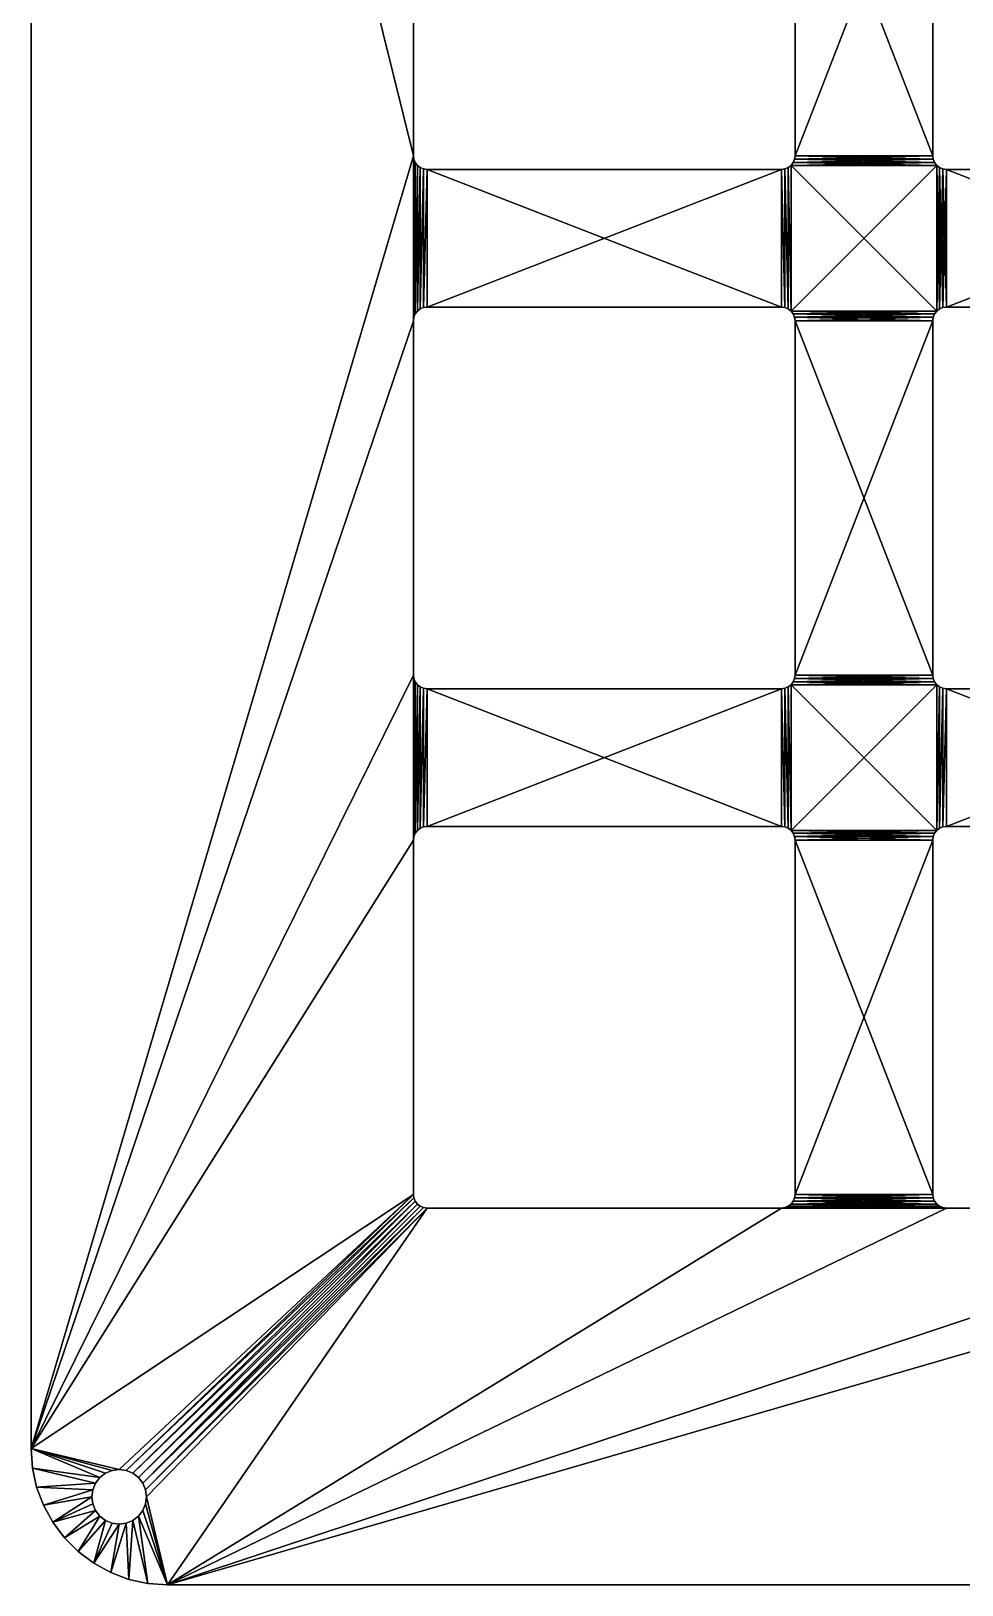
# Model space of a CAD drawing. Extents: x -7 to 107, y -107 to 7.
# Drawn here: x -7 to 27.1, y -107 to -50 of the extents above; entities that cross this region are included whole.
import ezdxf

# ---------------------------------------------------------------- set-up
doc = ezdxf.new("R2010")
doc.units = 0

msp = doc.modelspace()

# ---------------------------------------------------------------- linework, layer by layer
for points in [[(-7, -102, 26), (7.025, -54.575, 26), (-7, 2, 26)], [(-7, 2, 26), (7.025, -54.575, 26), (7.025, -41.575, 26)], [(-7, -102, 26), (-7, 2, 26), (-7, -102, 23)], [(-7, -102, 23), (-7, 2, 26), (-7, 2, 23)], [(-7, 2, 23), (7.025, -54.575, 23), (-7, -102, 23)], [(-7, 2, 23), (7.025, -41.575, 23), (7.025, -54.575, 23)], [(7.025, -54.575, 23), (7.025, -41.575, 23), (7.025, -54.575, 26)], [(7.025, -54.575, 26), (7.025, -41.575, 23), (7.025, -41.575, 26)], [(26.075, -41.575, 26), (21.025, -41.575, 26), (26.075, -54.575, 26)], [(26.075, -54.575, 26), (21.025, -41.575, 26), (21.025, -54.575, 26)], [(21.025, -41.575, 23), (21.025, -54.575, 23), (21.025, -41.575, 26)], [(21.025, -41.575, 26), (21.025, -54.575, 23), (21.025, -54.575, 26)], [(21.025, -41.575, 23), (26.075, -41.575, 23), (21.025, -54.575, 23)], [(21.025, -54.575, 23), (26.075, -41.575, 23), (26.075, -54.575, 23)], [(26.075, -54.575, 23), (26.075, -41.575, 23), (26.075, -54.575, 26)], [(26.075, -54.575, 26), (26.075, -41.575, 23), (26.075, -41.575, 26)], [(-7, -102, 26), (7.025, -60.625, 26), (7.025, -54.575, 26)], [(-7, -102, 23), (7.025, -54.575, 23), (7.025, -60.625, 23)], [(7.042, -60.496, 26), (7.042, -54.704, 26), (7.025, -54.575, 26)], [(7.025, -60.625, 26), (7.042, -60.496, 26), (7.025, -54.575, 26)], [(7.042, -54.704, 26), (7.042, -54.704, 23), (7.025, -54.575, 26)], [(7.025, -54.575, 26), (7.042, -54.704, 23), (7.025, -54.575, 23)], [(7.025, -60.625, 23), (7.025, -54.575, 23), (7.042, -60.496, 23)], [(7.042, -60.496, 23), (7.025, -54.575, 23), (7.042, -54.704, 23)], [(7.042, -60.496, 26), (7.092, -54.825, 26), (7.042, -54.704, 26)], [(7.092, -54.825, 26), (7.092, -54.825, 23), (7.042, -54.704, 26)], [(7.042, -54.704, 26), (7.092, -54.825, 23), (7.042, -54.704, 23)], [(7.042, -60.496, 23), (7.042, -54.704, 23), (7.092, -54.825, 23)], [(26.142, -54.825, 26), (21.008, -54.704, 26), (20.958, -54.825, 26)], [(21.008, -54.704, 26), (21.008, -54.704, 23), (20.958, -54.825, 26)], [(20.958, -54.825, 26), (21.008, -54.704, 23), (20.958, -54.825, 23)], [(21.008, -54.704, 23), (26.092, -54.704, 23), (20.958, -54.825, 23)], [(20.958, -54.825, 23), (26.092, -54.704, 23), (26.142, -54.825, 23)], [(26.092, -54.704, 26), (21.025, -54.575, 26), (21.008, -54.704, 26)], [(21.025, -54.575, 26), (21.025, -54.575, 23), (21.008, -54.704, 26)], [(21.008, -54.704, 26), (21.025, -54.575, 23), (21.008, -54.704, 23)], [(21.025, -54.575, 23), (26.075, -54.575, 23), (21.008, -54.704, 23)], [(21.008, -54.704, 23), (26.075, -54.575, 23), (26.092, -54.704, 23)], [(26.092, -54.704, 26), (21.008, -54.704, 26), (26.142, -54.825, 26)], [(26.075, -54.575, 26), (21.025, -54.575, 26), (26.092, -54.704, 26)], [(26.092, -54.704, 26), (26.092, -54.704, 23), (26.075, -54.575, 26)], [(26.075, -54.575, 26), (26.092, -54.704, 23), (26.075, -54.575, 23)], [(26.142, -54.825, 26), (26.142, -54.825, 23), (26.092, -54.704, 26)], [(26.092, -54.704, 26), (26.142, -54.825, 23), (26.092, -54.704, 23)], [(7.092, -60.375, 26), (7.092, -54.825, 26), (7.042, -60.496, 26)], [(7.042, -60.496, 23), (7.092, -54.825, 23), (7.092, -60.375, 23)], [(7.092, -60.375, 26), (7.171, -54.929, 26), (7.092, -54.825, 26)], [(7.171, -54.929, 26), (7.171, -54.929, 23), (7.092, -54.825, 26)], [(7.092, -54.825, 26), (7.171, -54.929, 23), (7.092, -54.825, 23)], [(7.092, -60.375, 23), (7.092, -54.825, 23), (7.171, -54.929, 23)], [(7.171, -60.271, 26), (7.171, -54.929, 26), (7.092, -60.375, 26)], [(7.092, -60.375, 23), (7.171, -54.929, 23), (7.171, -60.271, 23)], [(7.171, -60.271, 26), (7.275, -55.008, 26), (7.171, -54.929, 26)], [(7.275, -55.008, 26), (7.275, -55.008, 23), (7.171, -54.929, 26)], [(7.171, -54.929, 26), (7.275, -55.008, 23), (7.171, -54.929, 23)], [(7.171, -60.271, 23), (7.171, -54.929, 23), (7.275, -55.008, 23)], [(7.275, -60.192, 26), (7.275, -55.008, 26), (7.171, -60.271, 26)], [(7.171, -60.271, 23), (7.275, -55.008, 23), (7.275, -60.192, 23)], [(7.275, -60.192, 26), (7.396, -55.058, 26), (7.275, -55.008, 26)], [(7.396, -55.058, 26), (7.396, -55.058, 23), (7.275, -55.008, 26)], [(7.275, -55.008, 26), (7.396, -55.058, 23), (7.275, -55.008, 23)], [(7.275, -60.192, 23), (7.275, -55.008, 23), (7.396, -55.058, 23)], [(7.396, -60.142, 26), (7.396, -55.058, 26), (7.275, -60.192, 26)], [(7.275, -60.192, 23), (7.396, -55.058, 23), (7.396, -60.142, 23)], [(7.396, -60.142, 26), (7.525, -55.075, 26), (7.396, -55.058, 26)], [(7.525, -55.075, 26), (7.525, -55.075, 23), (7.396, -55.058, 26)], [(7.396, -55.058, 26), (7.525, -55.075, 23), (7.396, -55.058, 23)], [(7.396, -60.142, 23), (7.396, -55.058, 23), (7.525, -55.075, 23)], [(7.525, -60.125, 26), (7.525, -55.075, 26), (7.396, -60.142, 26)], [(7.396, -60.142, 23), (7.525, -55.075, 23), (7.525, -60.125, 23)], [(20.525, -60.125, 26), (20.525, -55.075, 26), (7.525, -55.075, 26)], [(20.525, -60.125, 26), (7.525, -55.075, 26), (7.525, -60.125, 26)], [(20.525, -55.075, 23), (7.525, -55.075, 23), (20.525, -55.075, 26)], [(20.525, -55.075, 26), (7.525, -55.075, 23), (7.525, -55.075, 26)], [(7.525, -60.125, 23), (7.525, -55.075, 23), (20.525, -55.075, 23)], [(7.525, -60.125, 23), (20.525, -55.075, 23), (20.525, -60.125, 23)], [(20.654, -60.142, 26), (20.654, -55.058, 26), (20.525, -55.075, 26)], [(20.654, -55.058, 26), (20.654, -55.058, 23), (20.525, -55.075, 26)], [(20.525, -55.075, 26), (20.654, -55.058, 23), (20.525, -55.075, 23)], [(20.654, -60.142, 23), (20.525, -55.075, 23), (20.654, -55.058, 23)], [(20.654, -60.142, 26), (20.525, -55.075, 26), (20.525, -60.125, 26)], [(20.525, -60.125, 23), (20.525, -55.075, 23), (20.654, -60.142, 23)], [(20.775, -60.192, 26), (20.775, -55.008, 26), (20.654, -55.058, 26)], [(20.775, -55.008, 26), (20.775, -55.008, 23), (20.654, -55.058, 26)], [(20.654, -55.058, 26), (20.775, -55.008, 23), (20.654, -55.058, 23)], [(20.775, -60.192, 23), (20.654, -55.058, 23), (20.775, -55.008, 23)], [(20.775, -60.192, 26), (20.654, -55.058, 26), (20.654, -60.142, 26)], [(20.654, -60.142, 23), (20.654, -55.058, 23), (20.775, -60.192, 23)], [(20.879, -54.929, 26), (20.775, -55.008, 26), (20.879, -60.271, 26)], [(20.879, -54.929, 26), (20.879, -54.929, 23), (20.775, -55.008, 26)], [(20.775, -55.008, 26), (20.879, -54.929, 23), (20.775, -55.008, 23)], [(20.879, -60.271, 23), (20.775, -55.008, 23), (20.879, -54.929, 23)], [(20.879, -60.271, 26), (20.775, -55.008, 26), (20.775, -60.192, 26)], [(20.775, -60.192, 23), (20.775, -55.008, 23), (20.879, -60.271, 23)], [(26.221, -54.929, 26), (20.958, -54.825, 26), (20.879, -54.929, 26)], [(20.958, -54.825, 26), (20.958, -54.825, 23), (20.879, -54.929, 26)], [(20.879, -54.929, 26), (20.958, -54.825, 23), (20.879, -54.929, 23)], [(20.958, -54.825, 23), (26.142, -54.825, 23), (20.879, -54.929, 23)], [(20.879, -54.929, 23), (26.142, -54.825, 23), (26.221, -54.929, 23)], [(26.221, -54.929, 26), (20.879, -54.929, 26), (26.221, -60.271, 26)], [(26.221, -60.271, 26), (20.879, -54.929, 26), (20.879, -60.271, 26)], [(20.879, -54.929, 23), (26.221, -54.929, 23), (20.879, -60.271, 23)], [(20.879, -60.271, 23), (26.221, -54.929, 23), (26.221, -60.271, 23)], [(26.142, -54.825, 26), (20.958, -54.825, 26), (26.221, -54.929, 26)], [(26.221, -54.929, 26), (26.221, -54.929, 23), (26.142, -54.825, 26)], [(26.142, -54.825, 26), (26.221, -54.929, 23), (26.142, -54.825, 23)], [(26.325, -60.192, 26), (26.325, -55.008, 26), (26.221, -54.929, 26)], [(26.325, -60.192, 26), (26.221, -54.929, 26), (26.221, -60.271, 26)], [(26.325, -55.008, 26), (26.325, -55.008, 23), (26.221, -54.929, 26)], [(26.221, -54.929, 26), (26.325, -55.008, 23), (26.221, -54.929, 23)], [(26.221, -54.929, 23), (26.325, -55.008, 23), (26.221, -60.271, 23)], [(26.221, -60.271, 23), (26.325, -55.008, 23), (26.325, -60.192, 23)], [(26.446, -60.142, 26), (26.446, -55.058, 26), (26.325, -55.008, 26)], [(26.446, -60.142, 26), (26.325, -55.008, 26), (26.325, -60.192, 26)], [(26.446, -55.058, 26), (26.446, -55.058, 23), (26.325, -55.008, 26)], [(26.325, -55.008, 26), (26.446, -55.058, 23), (26.325, -55.008, 23)], [(26.325, -60.192, 23), (26.325, -55.008, 23), (26.446, -55.058, 23)], [(26.325, -60.192, 23), (26.446, -55.058, 23), (26.446, -60.142, 23)], [(26.575, -60.125, 26), (26.575, -55.075, 26), (26.446, -55.058, 26)], [(26.575, -60.125, 26), (26.446, -55.058, 26), (26.446, -60.142, 26)], [(26.575, -55.075, 26), (26.575, -55.075, 23), (26.446, -55.058, 26)], [(26.446, -55.058, 26), (26.575, -55.075, 23), (26.446, -55.058, 23)], [(26.446, -60.142, 23), (26.446, -55.058, 23), (26.575, -55.075, 23)], [(26.446, -60.142, 23), (26.575, -55.075, 23), (26.575, -60.125, 23)], [(39.575, -60.125, 26), (39.575, -55.075, 26), (26.575, -55.075, 26)], [(39.575, -60.125, 26), (26.575, -55.075, 26), (26.575, -60.125, 26)], [(39.575, -55.075, 23), (26.575, -55.075, 23), (39.575, -55.075, 26)], [(39.575, -55.075, 26), (26.575, -55.075, 23), (26.575, -55.075, 26)], [(26.575, -60.125, 23), (26.575, -55.075, 23), (39.575, -55.075, 23)], [(26.575, -60.125, 23), (39.575, -55.075, 23), (39.575, -60.125, 23)], [(7.042, -60.496, 26), (7.042, -60.496, 23), (7.092, -60.375, 26)], [(7.092, -60.375, 26), (7.042, -60.496, 23), (7.092, -60.375, 23)], [(7.092, -60.375, 26), (7.092, -60.375, 23), (7.171, -60.271, 26)], [(7.171, -60.271, 26), (7.092, -60.375, 23), (7.171, -60.271, 23)], [(7.171, -60.271, 26), (7.171, -60.271, 23), (7.275, -60.192, 26)], [(7.275, -60.192, 26), (7.171, -60.271, 23), (7.275, -60.192, 23)], [(7.275, -60.192, 26), (7.275, -60.192, 23), (7.396, -60.142, 26)], [(7.396, -60.142, 26), (7.275, -60.192, 23), (7.396, -60.142, 23)], [(7.396, -60.142, 26), (7.396, -60.142, 23), (7.525, -60.125, 26)], [(7.525, -60.125, 26), (7.396, -60.142, 23), (7.525, -60.125, 23)], [(7.525, -60.125, 23), (20.525, -60.125, 23), (7.525, -60.125, 26)], [(7.525, -60.125, 26), (20.525, -60.125, 23), (20.525, -60.125, 26)], [(20.525, -60.125, 26), (20.525, -60.125, 23), (20.654, -60.142, 26)], [(20.654, -60.142, 26), (20.525, -60.125, 23), (20.654, -60.142, 23)], [(20.654, -60.142, 26), (20.654, -60.142, 23), (20.775, -60.192, 26)], [(20.775, -60.192, 26), (20.654, -60.142, 23), (20.775, -60.192, 23)], [(20.775, -60.192, 26), (20.775, -60.192, 23), (20.879, -60.271, 26)], [(20.879, -60.271, 26), (20.775, -60.192, 23), (20.879, -60.271, 23)], [(26.221, -60.271, 26), (20.879, -60.271, 26), (26.142, -60.375, 26)], [(26.142, -60.375, 26), (20.879, -60.271, 26), (20.958, -60.375, 26)], [(20.879, -60.271, 26), (20.879, -60.271, 23), (20.958, -60.375, 26)], [(20.958, -60.375, 26), (20.879, -60.271, 23), (20.958, -60.375, 23)], [(20.879, -60.271, 23), (26.221, -60.271, 23), (20.958, -60.375, 23)], [(20.958, -60.375, 23), (26.221, -60.271, 23), (26.142, -60.375, 23)], [(26.142, -60.375, 26), (20.958, -60.375, 26), (26.092, -60.496, 26)], [(26.092, -60.496, 26), (20.958, -60.375, 26), (21.008, -60.496, 26)], [(20.958, -60.375, 26), (20.958, -60.375, 23), (21.008, -60.496, 26)], [(21.008, -60.496, 26), (20.958, -60.375, 23), (21.008, -60.496, 23)], [(20.958, -60.375, 23), (26.142, -60.375, 23), (21.008, -60.496, 23)], [(21.008, -60.496, 23), (26.142, -60.375, 23), (26.092, -60.496, 23)], [(26.092, -60.496, 26), (26.092, -60.496, 23), (26.142, -60.375, 26)], [(26.142, -60.375, 26), (26.092, -60.496, 23), (26.142, -60.375, 23)], [(26.142, -60.375, 26), (26.142, -60.375, 23), (26.221, -60.271, 26)], [(26.221, -60.271, 26), (26.142, -60.375, 23), (26.221, -60.271, 23)], [(26.221, -60.271, 26), (26.221, -60.271, 23), (26.325, -60.192, 26)], [(26.325, -60.192, 26), (26.221, -60.271, 23), (26.325, -60.192, 23)], [(26.325, -60.192, 26), (26.325, -60.192, 23), (26.446, -60.142, 26)], [(26.446, -60.142, 26), (26.325, -60.192, 23), (26.446, -60.142, 23)], [(26.446, -60.142, 26), (26.446, -60.142, 23), (26.575, -60.125, 26)], [(26.575, -60.125, 26), (26.446, -60.142, 23), (26.575, -60.125, 23)], [(26.575, -60.125, 23), (39.575, -60.125, 23), (26.575, -60.125, 26)], [(26.575, -60.125, 26), (39.575, -60.125, 23), (39.575, -60.125, 26)], [(7.025, -73.625, 26), (7.025, -60.625, 26), (-7, -102, 26)], [(-7, -102, 23), (7.025, -60.625, 23), (7.025, -73.625, 23)], [(7.025, -60.625, 26), (7.025, -60.625, 23), (7.042, -60.496, 26)], [(7.042, -60.496, 26), (7.025, -60.625, 23), (7.042, -60.496, 23)], [(7.025, -73.625, 23), (7.025, -60.625, 23), (7.025, -73.625, 26)], [(7.025, -73.625, 26), (7.025, -60.625, 23), (7.025, -60.625, 26)], [(26.092, -60.496, 26), (21.008, -60.496, 26), (26.075, -60.625, 26)], [(26.075, -60.625, 26), (21.008, -60.496, 26), (21.025, -60.625, 26)], [(21.008, -60.496, 26), (21.008, -60.496, 23), (21.025, -60.625, 26)], [(21.025, -60.625, 26), (21.008, -60.496, 23), (21.025, -60.625, 23)], [(21.008, -60.496, 23), (26.092, -60.496, 23), (21.025, -60.625, 23)], [(21.025, -60.625, 23), (26.092, -60.496, 23), (26.075, -60.625, 23)], [(26.075, -60.625, 26), (21.025, -60.625, 26), (26.075, -73.625, 26)], [(26.075, -73.625, 26), (21.025, -60.625, 26), (21.025, -73.625, 26)], [(21.025, -60.625, 23), (21.025, -73.625, 23), (21.025, -60.625, 26)], [(21.025, -60.625, 26), (21.025, -73.625, 23), (21.025, -73.625, 26)], [(21.025, -60.625, 23), (26.075, -60.625, 23), (21.025, -73.625, 23)], [(21.025, -73.625, 23), (26.075, -60.625, 23), (26.075, -73.625, 23)], [(26.075, -60.625, 26), (26.075, -60.625, 23), (26.092, -60.496, 26)], [(26.092, -60.496, 26), (26.075, -60.625, 23), (26.092, -60.496, 23)], [(26.075, -73.625, 23), (26.075, -60.625, 23), (26.075, -73.625, 26)], [(26.075, -73.625, 26), (26.075, -60.625, 23), (26.075, -60.625, 26)], [(7.025, -79.675, 26), (7.025, -73.625, 26), (-7, -102, 26)], [(7.025, -73.625, 23), (7.025, -79.675, 23), (-7, -102, 23)], [(7.042, -79.546, 26), (7.042, -73.754, 26), (7.025, -73.625, 26)], [(7.042, -79.546, 26), (7.025, -73.625, 26), (7.025, -79.675, 26)], [(7.042, -73.754, 26), (7.042, -73.754, 23), (7.025, -73.625, 26)], [(7.025, -73.625, 26), (7.042, -73.754, 23), (7.025, -73.625, 23)], [(7.042, -73.754, 23), (7.042, -79.546, 23), (7.025, -73.625, 23)], [(7.025, -73.625, 23), (7.042, -79.546, 23), (7.025, -79.675, 23)], [(7.092, -79.425, 26), (7.092, -73.875, 26), (7.042, -73.754, 26)], [(7.092, -79.425, 26), (7.042, -73.754, 26), (7.042, -79.546, 26)], [(7.092, -73.875, 26), (7.092, -73.875, 23), (7.042, -73.754, 26)], [(7.042, -73.754, 26), (7.092, -73.875, 23), (7.042, -73.754, 23)], [(7.042, -79.546, 23), (7.042, -73.754, 23), (7.092, -79.425, 23)], [(7.092, -79.425, 23), (7.042, -73.754, 23), (7.092, -73.875, 23)], [(7.092, -79.425, 26), (7.171, -73.979, 26), (7.092, -73.875, 26)], [(7.171, -73.979, 26), (7.171, -73.979, 23), (7.092, -73.875, 26)], [(7.092, -73.875, 26), (7.171, -73.979, 23), (7.092, -73.875, 23)], [(7.092, -79.425, 23), (7.092, -73.875, 23), (7.171, -73.979, 23)], [(7.171, -79.321, 26), (7.171, -73.979, 26), (7.092, -79.425, 26)], [(7.092, -79.425, 23), (7.171, -73.979, 23), (7.171, -79.321, 23)], [(7.171, -79.321, 26), (7.275, -74.058, 26), (7.171, -73.979, 26)], [(7.275, -74.058, 26), (7.275, -74.058, 23), (7.171, -73.979, 26)], [(7.171, -73.979, 26), (7.275, -74.058, 23), (7.171, -73.979, 23)], [(7.171, -79.321, 23), (7.171, -73.979, 23), (7.275, -74.058, 23)], [(7.275, -79.242, 26), (7.275, -74.058, 26), (7.171, -79.321, 26)], [(7.171, -79.321, 23), (7.275, -74.058, 23), (7.275, -79.242, 23)], [(7.275, -79.242, 26), (7.396, -74.108, 26), (7.275, -74.058, 26)], [(7.396, -74.108, 26), (7.396, -74.108, 23), (7.275, -74.058, 26)], [(7.275, -74.058, 26), (7.396, -74.108, 23), (7.275, -74.058, 23)], [(7.275, -79.242, 23), (7.275, -74.058, 23), (7.396, -74.108, 23)], [(20.775, -79.242, 26), (20.775, -74.058, 26), (20.654, -74.108, 26)], [(20.775, -74.058, 26), (20.775, -74.058, 23), (20.654, -74.108, 26)], [(20.654, -74.108, 26), (20.775, -74.058, 23), (20.654, -74.108, 23)], [(20.775, -79.242, 23), (20.654, -74.108, 23), (20.775, -74.058, 23)], [(20.879, -73.979, 26), (20.775, -74.058, 26), (20.879, -79.321, 26)], [(20.879, -73.979, 26), (20.879, -73.979, 23), (20.775, -74.058, 26)], [(20.775, -74.058, 26), (20.879, -73.979, 23), (20.775, -74.058, 23)], [(20.879, -79.321, 23), (20.775, -74.058, 23), (20.879, -73.979, 23)], [(20.879, -79.321, 26), (20.775, -74.058, 26), (20.775, -79.242, 26)], [(20.775, -79.242, 23), (20.775, -74.058, 23), (20.879, -79.321, 23)], [(26.221, -73.979, 26), (20.958, -73.875, 26), (20.879, -73.979, 26)], [(20.958, -73.875, 26), (20.958, -73.875, 23), (20.879, -73.979, 26)], [(20.879, -73.979, 26), (20.958, -73.875, 23), (20.879, -73.979, 23)], [(20.958, -73.875, 23), (26.142, -73.875, 23), (20.879, -73.979, 23)], [(20.879, -73.979, 23), (26.142, -73.875, 23), (26.221, -73.979, 23)], [(26.221, -73.979, 26), (20.879, -73.979, 26), (26.221, -79.321, 26)], [(26.221, -79.321, 26), (20.879, -73.979, 26), (20.879, -79.321, 26)], [(20.879, -73.979, 23), (26.221, -73.979, 23), (20.879, -79.321, 23)], [(20.879, -79.321, 23), (26.221, -73.979, 23), (26.221, -79.321, 23)], [(26.142, -73.875, 26), (21.008, -73.754, 26), (20.958, -73.875, 26)], [(21.008, -73.754, 26), (21.008, -73.754, 23), (20.958, -73.875, 26)], [(20.958, -73.875, 26), (21.008, -73.754, 23), (20.958, -73.875, 23)], [(21.008, -73.754, 23), (26.092, -73.754, 23), (20.958, -73.875, 23)], [(20.958, -73.875, 23), (26.092, -73.754, 23), (26.142, -73.875, 23)], [(26.142, -73.875, 26), (20.958, -73.875, 26), (26.221, -73.979, 26)], [(26.092, -73.754, 26), (21.025, -73.625, 26), (21.008, -73.754, 26)], [(21.025, -73.625, 26), (21.025, -73.625, 23), (21.008, -73.754, 26)], [(21.008, -73.754, 26), (21.025, -73.625, 23), (21.008, -73.754, 23)], [(21.025, -73.625, 23), (26.075, -73.625, 23), (21.008, -73.754, 23)], [(21.008, -73.754, 23), (26.075, -73.625, 23), (26.092, -73.754, 23)], [(26.092, -73.754, 26), (21.008, -73.754, 26), (26.142, -73.875, 26)], [(26.075, -73.625, 26), (21.025, -73.625, 26), (26.092, -73.754, 26)], [(26.092, -73.754, 26), (26.092, -73.754, 23), (26.075, -73.625, 26)], [(26.075, -73.625, 26), (26.092, -73.754, 23), (26.075, -73.625, 23)], [(26.142, -73.875, 26), (26.142, -73.875, 23), (26.092, -73.754, 26)], [(26.092, -73.754, 26), (26.142, -73.875, 23), (26.092, -73.754, 23)], [(26.221, -73.979, 26), (26.221, -73.979, 23), (26.142, -73.875, 26)], [(26.142, -73.875, 26), (26.221, -73.979, 23), (26.142, -73.875, 23)], [(26.221, -79.321, 26), (26.325, -74.058, 26), (26.221, -73.979, 26)], [(26.325, -74.058, 26), (26.325, -74.058, 23), (26.221, -73.979, 26)], [(26.221, -73.979, 26), (26.325, -74.058, 23), (26.221, -73.979, 23)], [(26.221, -73.979, 23), (26.325, -74.058, 23), (26.221, -79.321, 23)], [(26.325, -79.242, 26), (26.325, -74.058, 26), (26.221, -79.321, 26)], [(26.221, -79.321, 23), (26.325, -74.058, 23), (26.325, -79.242, 23)], [(26.325, -79.242, 26), (26.446, -74.108, 26), (26.325, -74.058, 26)], [(26.446, -74.108, 26), (26.446, -74.108, 23), (26.325, -74.058, 26)], [(26.325, -74.058, 26), (26.446, -74.108, 23), (26.325, -74.058, 23)], [(26.325, -79.242, 23), (26.325, -74.058, 23), (26.446, -74.108, 23)], [(7.396, -79.192, 26), (7.396, -74.108, 26), (7.275, -79.242, 26)], [(7.275, -79.242, 23), (7.396, -74.108, 23), (7.396, -79.192, 23)], [(7.396, -79.192, 26), (7.525, -74.125, 26), (7.396, -74.108, 26)], [(7.525, -74.125, 26), (7.525, -74.125, 23), (7.396, -74.108, 26)], [(7.396, -74.108, 26), (7.525, -74.125, 23), (7.396, -74.108, 23)], [(7.396, -79.192, 23), (7.396, -74.108, 23), (7.525, -74.125, 23)], [(7.525, -79.175, 26), (7.525, -74.125, 26), (7.396, -79.192, 26)], [(7.396, -79.192, 23), (7.525, -74.125, 23), (7.525, -79.175, 23)], [(20.525, -79.175, 26), (20.525, -74.125, 26), (7.525, -74.125, 26)], [(20.525, -79.175, 26), (7.525, -74.125, 26), (7.525, -79.175, 26)], [(20.525, -74.125, 23), (7.525, -74.125, 23), (20.525, -74.125, 26)], [(20.525, -74.125, 26), (7.525, -74.125, 23), (7.525, -74.125, 26)], [(7.525, -79.175, 23), (7.525, -74.125, 23), (20.525, -74.125, 23)], [(7.525, -79.175, 23), (20.525, -74.125, 23), (20.525, -79.175, 23)], [(20.654, -79.192, 26), (20.654, -74.108, 26), (20.525, -74.125, 26)], [(20.654, -74.108, 26), (20.654, -74.108, 23), (20.525, -74.125, 26)], [(20.525, -74.125, 26), (20.654, -74.108, 23), (20.525, -74.125, 23)], [(20.654, -79.192, 23), (20.525, -74.125, 23), (20.654, -74.108, 23)], [(20.654, -79.192, 26), (20.525, -74.125, 26), (20.525, -79.175, 26)], [(20.525, -79.175, 23), (20.525, -74.125, 23), (20.654, -79.192, 23)], [(20.775, -79.242, 26), (20.654, -74.108, 26), (20.654, -79.192, 26)], [(20.654, -79.192, 23), (20.654, -74.108, 23), (20.775, -79.242, 23)], [(26.446, -79.192, 26), (26.446, -74.108, 26), (26.325, -79.242, 26)], [(26.325, -79.242, 23), (26.446, -74.108, 23), (26.446, -79.192, 23)], [(26.446, -79.192, 26), (26.575, -74.125, 26), (26.446, -74.108, 26)], [(26.575, -74.125, 26), (26.575, -74.125, 23), (26.446, -74.108, 26)], [(26.446, -74.108, 26), (26.575, -74.125, 23), (26.446, -74.108, 23)], [(26.446, -79.192, 23), (26.446, -74.108, 23), (26.575, -74.125, 23)], [(26.575, -79.175, 26), (26.575, -74.125, 26), (26.446, -79.192, 26)], [(26.446, -79.192, 23), (26.575, -74.125, 23), (26.575, -79.175, 23)], [(39.575, -79.175, 26), (39.575, -74.125, 26), (26.575, -74.125, 26)], [(39.575, -79.175, 26), (26.575, -74.125, 26), (26.575, -79.175, 26)], [(39.575, -74.125, 23), (26.575, -74.125, 23), (39.575, -74.125, 26)], [(39.575, -74.125, 26), (26.575, -74.125, 23), (26.575, -74.125, 26)], [(26.575, -79.175, 23), (26.575, -74.125, 23), (39.575, -74.125, 23)], [(26.575, -79.175, 23), (39.575, -74.125, 23), (39.575, -79.175, 23)], [(7.275, -79.242, 26), (7.275, -79.242, 23), (7.396, -79.192, 26)], [(7.396, -79.192, 26), (7.275, -79.242, 23), (7.396, -79.192, 23)], [(7.396, -79.192, 26), (7.396, -79.192, 23), (7.525, -79.175, 26)], [(7.525, -79.175, 26), (7.396, -79.192, 23), (7.525, -79.175, 23)], [(7.525, -79.175, 23), (20.525, -79.175, 23), (7.525, -79.175, 26)], [(7.525, -79.175, 26), (20.525, -79.175, 23), (20.525, -79.175, 26)], [(20.525, -79.175, 26), (20.525, -79.175, 23), (20.654, -79.192, 26)], [(20.654, -79.192, 26), (20.525, -79.175, 23), (20.654, -79.192, 23)], [(20.654, -79.192, 26), (20.654, -79.192, 23), (20.775, -79.242, 26)], [(20.775, -79.242, 26), (20.654, -79.192, 23), (20.775, -79.242, 23)], [(26.325, -79.242, 26), (26.325, -79.242, 23), (26.446, -79.192, 26)], [(26.446, -79.192, 26), (26.325, -79.242, 23), (26.446, -79.192, 23)], [(26.446, -79.192, 26), (26.446, -79.192, 23), (26.575, -79.175, 26)], [(26.575, -79.175, 26), (26.446, -79.192, 23), (26.575, -79.175, 23)], [(26.575, -79.175, 23), (39.575, -79.175, 23), (26.575, -79.175, 26)], [(26.575, -79.175, 26), (39.575, -79.175, 23), (39.575, -79.175, 26)], [(-7, -102, 26), (7.025, -92.675, 26), (7.025, -79.675, 26)], [(-7, -102, 23), (7.025, -79.675, 23), (7.025, -92.675, 23)], [(7.025, -79.675, 26), (7.025, -79.675, 23), (7.042, -79.546, 26)], [(7.042, -79.546, 26), (7.025, -79.675, 23), (7.042, -79.546, 23)], [(7.025, -92.675, 23), (7.025, -79.675, 23), (7.025, -92.675, 26)], [(7.025, -92.675, 26), (7.025, -79.675, 23), (7.025, -79.675, 26)], [(7.042, -79.546, 26), (7.042, -79.546, 23), (7.092, -79.425, 26)], [(7.092, -79.425, 26), (7.042, -79.546, 23), (7.092, -79.425, 23)], [(7.092, -79.425, 26), (7.092, -79.425, 23), (7.171, -79.321, 26)], [(7.171, -79.321, 26), (7.092, -79.425, 23), (7.171, -79.321, 23)], [(7.171, -79.321, 26), (7.171, -79.321, 23), (7.275, -79.242, 26)], [(7.275, -79.242, 26), (7.171, -79.321, 23), (7.275, -79.242, 23)], [(20.775, -79.242, 26), (20.775, -79.242, 23), (20.879, -79.321, 26)], [(20.879, -79.321, 26), (20.775, -79.242, 23), (20.879, -79.321, 23)], [(26.221, -79.321, 26), (20.879, -79.321, 26), (26.142, -79.425, 26)], [(26.142, -79.425, 26), (20.879, -79.321, 26), (20.958, -79.425, 26)], [(20.879, -79.321, 26), (20.879, -79.321, 23), (20.958, -79.425, 26)], [(20.958, -79.425, 26), (20.879, -79.321, 23), (20.958, -79.425, 23)], [(20.879, -79.321, 23), (26.221, -79.321, 23), (20.958, -79.425, 23)], [(20.958, -79.425, 23), (26.221, -79.321, 23), (26.142, -79.425, 23)], [(26.142, -79.425, 26), (20.958, -79.425, 26), (26.092, -79.546, 26)], [(26.092, -79.546, 26), (20.958, -79.425, 26), (21.008, -79.546, 26)], [(20.958, -79.425, 26), (20.958, -79.425, 23), (21.008, -79.546, 26)], [(21.008, -79.546, 26), (20.958, -79.425, 23), (21.008, -79.546, 23)], [(20.958, -79.425, 23), (26.142, -79.425, 23), (21.008, -79.546, 23)], [(21.008, -79.546, 23), (26.142, -79.425, 23), (26.092, -79.546, 23)], [(26.092, -79.546, 26), (21.008, -79.546, 26), (26.075, -79.675, 26)], [(26.075, -79.675, 26), (21.008, -79.546, 26), (21.025, -79.675, 26)], [(21.008, -79.546, 26), (21.008, -79.546, 23), (21.025, -79.675, 26)], [(21.025, -79.675, 26), (21.008, -79.546, 23), (21.025, -79.675, 23)], [(21.008, -79.546, 23), (26.092, -79.546, 23), (21.025, -79.675, 23)], [(21.025, -79.675, 23), (26.092, -79.546, 23), (26.075, -79.675, 23)], [(26.075, -79.675, 26), (21.025, -79.675, 26), (26.075, -92.675, 26)], [(26.075, -92.675, 26), (21.025, -79.675, 26), (21.025, -92.675, 26)], [(21.025, -79.675, 23), (21.025, -92.675, 23), (21.025, -79.675, 26)], [(21.025, -79.675, 26), (21.025, -92.675, 23), (21.025, -92.675, 26)], [(21.025, -79.675, 23), (26.075, -79.675, 23), (21.025, -92.675, 23)], [(21.025, -92.675, 23), (26.075, -79.675, 23), (26.075, -92.675, 23)], [(26.075, -79.675, 26), (26.075, -79.675, 23), (26.092, -79.546, 26)], [(26.092, -79.546, 26), (26.075, -79.675, 23), (26.092, -79.546, 23)], [(26.075, -92.675, 23), (26.075, -79.675, 23), (26.075, -92.675, 26)], [(26.075, -92.675, 26), (26.075, -79.675, 23), (26.075, -79.675, 26)], [(26.092, -79.546, 26), (26.092, -79.546, 23), (26.142, -79.425, 26)], [(26.142, -79.425, 26), (26.092, -79.546, 23), (26.142, -79.425, 23)], [(26.142, -79.425, 26), (26.142, -79.425, 23), (26.221, -79.321, 26)], [(26.221, -79.321, 26), (26.142, -79.425, 23), (26.221, -79.321, 23)], [(26.221, -79.321, 26), (26.221, -79.321, 23), (26.325, -79.242, 26)], [(26.325, -79.242, 26), (26.221, -79.321, 23), (26.325, -79.242, 23)], [(-7, -102, 26), (-3.768, -102.768, 26), (7.025, -92.675, 26)], [(-3.768, -102.768, 23), (-7, -102, 23), (7.025, -92.675, 23)], [(-3.768, -102.768, 26), (-3.509, -102.802, 26), (7.025, -92.675, 26)], [(-3.768, -102.768, 23), (7.025, -92.675, 23), (-3.509, -102.802, 23)], [(7.025, -92.675, 26), (-3.509, -102.802, 26), (7.042, -92.804, 26)], [(-3.509, -102.802, 23), (7.025, -92.675, 23), (7.042, -92.804, 23)], [(7.042, -92.804, 26), (-3.509, -102.802, 26), (-3.268, -102.902, 26)], [(-3.509, -102.802, 23), (7.042, -92.804, 23), (-3.268, -102.902, 23)], [(7.042, -92.804, 26), (-3.268, -102.902, 26), (7.092, -92.925, 26)], [(-3.268, -102.902, 23), (7.042, -92.804, 23), (7.092, -92.925, 23)], [(7.042, -92.804, 26), (7.042, -92.804, 23), (7.025, -92.675, 26)], [(7.025, -92.675, 26), (7.042, -92.804, 23), (7.025, -92.675, 23)], [(7.092, -92.925, 26), (7.092, -92.925, 23), (7.042, -92.804, 26)], [(7.042, -92.804, 26), (7.092, -92.925, 23), (7.042, -92.804, 23)], [(26.142, -92.925, 26), (21.008, -92.804, 26), (20.958, -92.925, 26)], [(21.008, -92.804, 26), (21.008, -92.804, 23), (20.958, -92.925, 26)], [(20.958, -92.925, 26), (21.008, -92.804, 23), (20.958, -92.925, 23)], [(21.008, -92.804, 23), (26.092, -92.804, 23), (20.958, -92.925, 23)], [(20.958, -92.925, 23), (26.092, -92.804, 23), (26.142, -92.925, 23)], [(26.092, -92.804, 26), (21.025, -92.675, 26), (21.008, -92.804, 26)], [(21.025, -92.675, 26), (21.025, -92.675, 23), (21.008, -92.804, 26)], [(21.008, -92.804, 26), (21.025, -92.675, 23), (21.008, -92.804, 23)], [(21.025, -92.675, 23), (26.075, -92.675, 23), (21.008, -92.804, 23)], [(21.008, -92.804, 23), (26.075, -92.675, 23), (26.092, -92.804, 23)], [(26.092, -92.804, 26), (21.008, -92.804, 26), (26.142, -92.925, 26)], [(26.075, -92.675, 26), (21.025, -92.675, 26), (26.092, -92.804, 26)], [(26.092, -92.804, 26), (26.092, -92.804, 23), (26.075, -92.675, 26)], [(26.075, -92.675, 26), (26.092, -92.804, 23), (26.075, -92.675, 23)], [(26.142, -92.925, 26), (26.142, -92.925, 23), (26.092, -92.804, 26)], [(26.092, -92.804, 26), (26.142, -92.925, 23), (26.092, -92.804, 23)], [(7.092, -92.925, 26), (-3.268, -102.902, 26), (-3.061, -103.061, 26)], [(-3.268, -102.902, 23), (7.092, -92.925, 23), (-3.061, -103.061, 23)], [(7.092, -92.925, 26), (-3.061, -103.061, 26), (7.171, -93.029, 26)], [(-3.061, -103.061, 23), (7.092, -92.925, 23), (7.171, -93.029, 23)], [(7.171, -93.029, 26), (-3.061, -103.061, 26), (-2.902, -103.268, 26)], [(-3.061, -103.061, 23), (7.171, -93.029, 23), (-2.902, -103.268, 23)], [(-2.902, -103.268, 26), (7.275, -93.108, 26), (7.171, -93.029, 26)], [(-2.902, -103.268, 23), (7.171, -93.029, 23), (7.275, -93.108, 23)], [(-2.902, -103.268, 26), (7.396, -93.158, 26), (7.275, -93.108, 26)], [(-2.902, -103.268, 23), (7.275, -93.108, 23), (7.396, -93.158, 23)], [(-2.802, -103.509, 26), (7.396, -93.158, 26), (-2.902, -103.268, 26)], [(7.396, -93.158, 23), (-2.802, -103.509, 23), (-2.902, -103.268, 23)], [(-2.802, -103.509, 26), (7.525, -93.175, 26), (7.396, -93.158, 26)], [(7.525, -93.175, 23), (-2.802, -103.509, 23), (7.396, -93.158, 23)], [(-2.768, -103.768, 26), (7.525, -93.175, 26), (-2.802, -103.509, 26)], [(-2.802, -103.509, 23), (7.525, -93.175, 23), (-2.768, -103.768, 23)], [(-2.768, -103.768, 26), (-2, -107, 26), (7.525, -93.175, 26)], [(-2.768, -103.768, 23), (7.525, -93.175, 23), (-2, -107, 23)], [(102, -107, 26), (45.625, -93.175, 26), (-2, -107, 26)], [(-2, -107, 26), (45.625, -93.175, 26), (39.575, -93.175, 26)], [(-2, -107, 26), (39.575, -93.175, 26), (26.575, -93.175, 26)], [(26.575, -93.175, 26), (20.525, -93.175, 26), (-2, -107, 26)], [(-2, -107, 26), (20.525, -93.175, 26), (7.525, -93.175, 26)], [(20.525, -93.175, 23), (26.575, -93.175, 23), (-2, -107, 23)], [(-2, -107, 23), (26.575, -93.175, 23), (39.575, -93.175, 23)], [(-2, -107, 23), (39.575, -93.175, 23), (45.625, -93.175, 23)], [(45.625, -93.175, 23), (102, -107, 23), (-2, -107, 23)], [(7.525, -93.175, 23), (20.525, -93.175, 23), (-2, -107, 23)], [(7.171, -93.029, 26), (7.171, -93.029, 23), (7.092, -92.925, 26)], [(7.092, -92.925, 26), (7.171, -93.029, 23), (7.092, -92.925, 23)], [(7.275, -93.108, 26), (7.275, -93.108, 23), (7.171, -93.029, 26)], [(7.171, -93.029, 26), (7.275, -93.108, 23), (7.171, -93.029, 23)], [(7.396, -93.158, 26), (7.396, -93.158, 23), (7.275, -93.108, 26)], [(7.275, -93.108, 26), (7.396, -93.158, 23), (7.275, -93.108, 23)], [(7.525, -93.175, 26), (7.525, -93.175, 23), (7.396, -93.158, 26)], [(7.396, -93.158, 26), (7.525, -93.175, 23), (7.396, -93.158, 23)], [(20.525, -93.175, 23), (7.525, -93.175, 23), (20.525, -93.175, 26)], [(20.525, -93.175, 26), (7.525, -93.175, 23), (7.525, -93.175, 26)], [(26.575, -93.175, 26), (20.654, -93.158, 26), (20.525, -93.175, 26)], [(20.654, -93.158, 26), (20.654, -93.158, 23), (20.525, -93.175, 26)], [(20.525, -93.175, 26), (20.654, -93.158, 23), (20.525, -93.175, 23)], [(20.654, -93.158, 23), (26.446, -93.158, 23), (20.525, -93.175, 23)], [(20.525, -93.175, 23), (26.446, -93.158, 23), (26.575, -93.175, 23)], [(26.446, -93.158, 26), (20.775, -93.108, 26), (20.654, -93.158, 26)], [(20.775, -93.108, 26), (20.775, -93.108, 23), (20.654, -93.158, 26)], [(20.654, -93.158, 26), (20.775, -93.108, 23), (20.654, -93.158, 23)], [(20.775, -93.108, 23), (26.325, -93.108, 23), (20.654, -93.158, 23)], [(20.654, -93.158, 23), (26.325, -93.108, 23), (26.446, -93.158, 23)], [(26.446, -93.158, 26), (20.654, -93.158, 26), (26.575, -93.175, 26)], [(26.325, -93.108, 26), (20.879, -93.029, 26), (20.775, -93.108, 26)], [(20.879, -93.029, 26), (20.879, -93.029, 23), (20.775, -93.108, 26)], [(20.775, -93.108, 26), (20.879, -93.029, 23), (20.775, -93.108, 23)], [(20.879, -93.029, 23), (26.221, -93.029, 23), (20.775, -93.108, 23)], [(20.775, -93.108, 23), (26.221, -93.029, 23), (26.325, -93.108, 23)], [(26.325, -93.108, 26), (20.775, -93.108, 26), (26.446, -93.158, 26)], [(26.221, -93.029, 26), (20.958, -92.925, 26), (20.879, -93.029, 26)], [(20.958, -92.925, 26), (20.958, -92.925, 23), (20.879, -93.029, 26)], [(20.879, -93.029, 26), (20.958, -92.925, 23), (20.879, -93.029, 23)], [(20.958, -92.925, 23), (26.142, -92.925, 23), (20.879, -93.029, 23)], [(20.879, -93.029, 23), (26.142, -92.925, 23), (26.221, -93.029, 23)], [(26.221, -93.029, 26), (20.879, -93.029, 26), (26.325, -93.108, 26)], [(26.142, -92.925, 26), (20.958, -92.925, 26), (26.221, -93.029, 26)], [(26.221, -93.029, 26), (26.221, -93.029, 23), (26.142, -92.925, 26)], [(26.142, -92.925, 26), (26.221, -93.029, 23), (26.142, -92.925, 23)], [(26.325, -93.108, 26), (26.325, -93.108, 23), (26.221, -93.029, 26)], [(26.221, -93.029, 26), (26.325, -93.108, 23), (26.221, -93.029, 23)], [(26.446, -93.158, 26), (26.446, -93.158, 23), (26.325, -93.108, 26)], [(26.325, -93.108, 26), (26.446, -93.158, 23), (26.325, -93.108, 23)], [(26.575, -93.175, 26), (26.575, -93.175, 23), (26.446, -93.158, 26)], [(26.446, -93.158, 26), (26.575, -93.175, 23), (26.446, -93.158, 23)], [(39.575, -93.175, 23), (26.575, -93.175, 23), (39.575, -93.175, 26)], [(39.575, -93.175, 26), (26.575, -93.175, 23), (26.575, -93.175, 26)], [(-6.949, -102.712, 26), (-4.475, -103.061, 26), (-7, -102, 26)], [(-7, -102, 26), (-4.475, -103.061, 26), (-4.268, -102.902, 26)], [(-7, -102, 26), (-4.268, -102.902, 26), (-4.027, -102.802, 26)], [(-4.027, -102.802, 26), (-3.768, -102.768, 26), (-7, -102, 26)], [(-6.949, -102.712, 23), (-6.949, -102.712, 26), (-7, -102, 23)], [(-7, -102, 23), (-6.949, -102.712, 26), (-7, -102, 26)], [(-4.475, -103.061, 23), (-6.949, -102.712, 23), (-7, -102, 23)], [(-4.475, -103.061, 23), (-7, -102, 23), (-4.268, -102.902, 23)], [(-4.268, -102.902, 23), (-7, -102, 23), (-4.027, -102.802, 23)], [(-4.027, -102.802, 23), (-7, -102, 23), (-3.768, -102.768, 23)], [(-6.797, -103.409, 26), (-4.634, -103.268, 26), (-6.949, -102.712, 26)], [(-6.949, -102.712, 26), (-4.634, -103.268, 26), (-4.475, -103.061, 26)], [(-6.797, -103.409, 23), (-6.797, -103.409, 26), (-6.949, -102.712, 26)], [(-6.797, -103.409, 23), (-6.949, -102.712, 26), (-6.949, -102.712, 23)], [(-4.634, -103.268, 23), (-6.797, -103.409, 23), (-6.949, -102.712, 23)], [(-4.634, -103.268, 23), (-6.949, -102.712, 23), (-4.475, -103.061, 23)], [(-4.634, -103.268, 26), (-4.634, -103.268, 23), (-4.475, -103.061, 26)], [(-4.475, -103.061, 26), (-4.634, -103.268, 23), (-4.475, -103.061, 23)], [(-4.475, -103.061, 26), (-4.475, -103.061, 23), (-4.268, -102.902, 26)], [(-4.268, -102.902, 26), (-4.475, -103.061, 23), (-4.268, -102.902, 23)], [(-4.268, -102.902, 26), (-4.268, -102.902, 23), (-4.027, -102.802, 26)], [(-4.027, -102.802, 26), (-4.268, -102.902, 23), (-4.027, -102.802, 23)], [(-4.027, -102.802, 26), (-4.027, -102.802, 23), (-3.768, -102.768, 26)], [(-3.768, -102.768, 26), (-4.027, -102.802, 23), (-3.768, -102.768, 23)], [(-3.768, -102.768, 26), (-3.768, -102.768, 23), (-3.509, -102.802, 26)], [(-3.509, -102.802, 26), (-3.768, -102.768, 23), (-3.509, -102.802, 23)], [(-3.509, -102.802, 26), (-3.509, -102.802, 23), (-3.268, -102.902, 26)], [(-3.268, -102.902, 26), (-3.509, -102.802, 23), (-3.268, -102.902, 23)], [(-3.268, -102.902, 26), (-3.268, -102.902, 23), (-3.061, -103.061, 26)], [(-3.061, -103.061, 26), (-3.268, -102.902, 23), (-3.061, -103.061, 23)], [(-3.061, -103.061, 26), (-3.061, -103.061, 23), (-2.902, -103.268, 26)], [(-2.902, -103.268, 26), (-3.061, -103.061, 23), (-2.902, -103.268, 23)], [(-6.797, -103.409, 26), (-4.734, -103.509, 26), (-4.634, -103.268, 26)], [(-4.734, -103.509, 23), (-6.797, -103.409, 23), (-4.634, -103.268, 23)], [(-6.548, -104.077, 26), (-4.734, -103.509, 26), (-6.797, -103.409, 26)], [(-6.548, -104.077, 23), (-6.548, -104.077, 26), (-6.797, -103.409, 26)], [(-6.548, -104.077, 23), (-6.797, -103.409, 26), (-6.797, -103.409, 23)], [(-4.734, -103.509, 23), (-6.548, -104.077, 23), (-6.797, -103.409, 23)], [(-6.548, -104.077, 26), (-4.768, -103.768, 26), (-4.734, -103.509, 26)], [(-4.768, -103.768, 23), (-6.548, -104.077, 23), (-4.734, -103.509, 23)], [(-4.768, -103.768, 26), (-4.768, -103.768, 23), (-4.734, -103.509, 26)], [(-4.734, -103.509, 26), (-4.768, -103.768, 23), (-4.734, -103.509, 23)], [(-4.734, -103.509, 26), (-4.734, -103.509, 23), (-4.634, -103.268, 26)], [(-4.634, -103.268, 26), (-4.734, -103.509, 23), (-4.634, -103.268, 23)], [(-2.902, -103.268, 26), (-2.902, -103.268, 23), (-2.802, -103.509, 26)], [(-2.802, -103.509, 26), (-2.902, -103.268, 23), (-2.802, -103.509, 23)], [(-2.802, -103.509, 26), (-2.802, -103.509, 23), (-2.768, -103.768, 26)], [(-2.768, -103.768, 26), (-2.802, -103.509, 23), (-2.768, -103.768, 23)], [(-6.206, -104.703, 26), (-4.768, -103.768, 26), (-6.548, -104.077, 26)], [(-4.768, -103.768, 23), (-6.206, -104.703, 23), (-6.548, -104.077, 23)], [(-6.206, -104.703, 23), (-6.206, -104.703, 26), (-6.548, -104.077, 26)], [(-6.206, -104.703, 23), (-6.548, -104.077, 26), (-6.548, -104.077, 23)], [(-6.206, -104.703, 26), (-4.734, -104.027, 26), (-4.768, -103.768, 26)], [(-4.734, -104.027, 23), (-6.206, -104.703, 23), (-4.768, -103.768, 23)], [(-6.206, -104.703, 26), (-4.634, -104.268, 26), (-4.734, -104.027, 26)], [(-4.634, -104.268, 23), (-6.206, -104.703, 23), (-4.734, -104.027, 23)], [(-5.779, -105.274, 26), (-4.634, -104.268, 26), (-6.206, -104.703, 26)], [(-4.634, -104.268, 23), (-5.779, -105.274, 23), (-6.206, -104.703, 23)], [(-5.779, -105.274, 26), (-4.475, -104.475, 26), (-4.634, -104.268, 26)], [(-4.475, -104.475, 23), (-5.779, -105.274, 23), (-4.634, -104.268, 23)], [(-4.734, -104.027, 26), (-4.734, -104.027, 23), (-4.768, -103.768, 26)], [(-4.768, -103.768, 26), (-4.734, -104.027, 23), (-4.768, -103.768, 23)], [(-4.634, -104.268, 26), (-4.634, -104.268, 23), (-4.734, -104.027, 26)], [(-4.734, -104.027, 26), (-4.634, -104.268, 23), (-4.734, -104.027, 23)], [(-4.475, -104.475, 26), (-4.475, -104.475, 23), (-4.634, -104.268, 26)], [(-4.634, -104.268, 26), (-4.475, -104.475, 23), (-4.634, -104.268, 23)], [(-2, -107, 26), (-2.902, -104.268, 26), (-3.061, -104.475, 26)], [(-2.902, -104.268, 26), (-2.902, -104.268, 23), (-3.061, -104.475, 26)], [(-3.061, -104.475, 26), (-2.902, -104.268, 23), (-3.061, -104.475, 23)], [(-2, -107, 23), (-3.061, -104.475, 23), (-2.902, -104.268, 23)], [(-2.802, -104.027, 26), (-2.902, -104.268, 26), (-2, -107, 26)], [(-2.802, -104.027, 26), (-2.802, -104.027, 23), (-2.902, -104.268, 26)], [(-2.902, -104.268, 26), (-2.802, -104.027, 23), (-2.902, -104.268, 23)], [(-2, -107, 23), (-2.902, -104.268, 23), (-2.802, -104.027, 23)], [(-2.802, -104.027, 26), (-2, -107, 26), (-2.768, -103.768, 26)], [(-2.768, -103.768, 26), (-2.768, -103.768, 23), (-2.802, -104.027, 26)], [(-2.802, -104.027, 26), (-2.768, -103.768, 23), (-2.802, -104.027, 23)], [(-2.768, -103.768, 23), (-2, -107, 23), (-2.802, -104.027, 23)], [(-5.779, -105.274, 23), (-5.779, -105.274, 26), (-6.206, -104.703, 26)], [(-5.779, -105.274, 23), (-6.206, -104.703, 26), (-6.206, -104.703, 23)], [(-5.274, -105.779, 26), (-4.475, -104.475, 26), (-5.779, -105.274, 26)], [(-4.475, -104.475, 23), (-5.274, -105.779, 23), (-5.779, -105.274, 23)], [(-5.274, -105.779, 26), (-4.268, -104.634, 26), (-4.475, -104.475, 26)], [(-4.268, -104.634, 23), (-5.274, -105.779, 23), (-4.475, -104.475, 23)], [(-4.703, -106.206, 26), (-4.268, -104.634, 26), (-5.274, -105.779, 26)], [(-4.268, -104.634, 23), (-4.703, -106.206, 23), (-5.274, -105.779, 23)], [(-4.703, -106.206, 26), (-4.027, -104.734, 26), (-4.268, -104.634, 26)], [(-4.027, -104.734, 23), (-4.703, -106.206, 23), (-4.268, -104.634, 23)], [(-4.703, -106.206, 26), (-3.768, -104.768, 26), (-4.027, -104.734, 26)], [(-3.768, -104.768, 23), (-4.703, -106.206, 23), (-4.027, -104.734, 23)], [(-4.077, -106.548, 26), (-3.768, -104.768, 26), (-4.703, -106.206, 26)], [(-3.768, -104.768, 23), (-4.077, -106.548, 23), (-4.703, -106.206, 23)], [(-4.268, -104.634, 26), (-4.268, -104.634, 23), (-4.475, -104.475, 26)], [(-4.475, -104.475, 26), (-4.268, -104.634, 23), (-4.475, -104.475, 23)], [(-4.027, -104.734, 26), (-4.027, -104.734, 23), (-4.268, -104.634, 26)], [(-4.268, -104.634, 26), (-4.027, -104.734, 23), (-4.268, -104.634, 23)], [(-3.409, -106.797, 26), (-3.509, -104.734, 26), (-4.077, -106.548, 26)], [(-4.077, -106.548, 26), (-3.509, -104.734, 26), (-3.768, -104.768, 26)], [(-3.509, -104.734, 23), (-3.409, -106.797, 23), (-4.077, -106.548, 23)], [(-3.509, -104.734, 23), (-4.077, -106.548, 23), (-3.768, -104.768, 23)], [(-3.768, -104.768, 26), (-3.768, -104.768, 23), (-4.027, -104.734, 26)], [(-4.027, -104.734, 26), (-3.768, -104.768, 23), (-4.027, -104.734, 23)], [(-3.509, -104.734, 26), (-3.509, -104.734, 23), (-3.768, -104.768, 26)], [(-3.768, -104.768, 26), (-3.509, -104.734, 23), (-3.768, -104.768, 23)], [(-3.409, -106.797, 26), (-3.268, -104.634, 26), (-3.509, -104.734, 26)], [(-3.268, -104.634, 26), (-3.268, -104.634, 23), (-3.509, -104.734, 26)], [(-3.509, -104.734, 26), (-3.268, -104.634, 23), (-3.509, -104.734, 23)], [(-3.268, -104.634, 23), (-3.409, -106.797, 23), (-3.509, -104.734, 23)], [(-2.712, -106.949, 26), (-3.268, -104.634, 26), (-3.409, -106.797, 26)], [(-3.268, -104.634, 23), (-2.712, -106.949, 23), (-3.409, -106.797, 23)], [(-2.712, -106.949, 26), (-3.061, -104.475, 26), (-3.268, -104.634, 26)], [(-3.061, -104.475, 26), (-3.061, -104.475, 23), (-3.268, -104.634, 26)], [(-3.268, -104.634, 26), (-3.061, -104.475, 23), (-3.268, -104.634, 23)], [(-3.061, -104.475, 23), (-2.712, -106.949, 23), (-3.268, -104.634, 23)], [(-2, -107, 26), (-3.061, -104.475, 26), (-2.712, -106.949, 26)], [(-2.712, -106.949, 23), (-3.061, -104.475, 23), (-2, -107, 23)], [(-5.274, -105.779, 23), (-5.274, -105.779, 26), (-5.779, -105.274, 26)], [(-5.274, -105.779, 23), (-5.779, -105.274, 26), (-5.779, -105.274, 23)], [(-4.703, -106.206, 23), (-4.703, -106.206, 26), (-5.274, -105.779, 26)], [(-4.703, -106.206, 23), (-5.274, -105.779, 26), (-5.274, -105.779, 23)], [(-4.077, -106.548, 23), (-4.077, -106.548, 26), (-4.703, -106.206, 26)], [(-4.077, -106.548, 23), (-4.703, -106.206, 26), (-4.703, -106.206, 23)], [(-3.409, -106.797, 23), (-3.409, -106.797, 26), (-4.077, -106.548, 26)], [(-3.409, -106.797, 23), (-4.077, -106.548, 26), (-4.077, -106.548, 23)], [(-2.712, -106.949, 23), (-2.712, -106.949, 26), (-3.409, -106.797, 26)], [(-2.712, -106.949, 23), (-3.409, -106.797, 26), (-3.409, -106.797, 23)], [(-2, -107, 23), (-2, -107, 26), (-2.712, -106.949, 23)], [(-2.712, -106.949, 23), (-2, -107, 26), (-2.712, -106.949, 26)], [(-2, -107, 26), (-2, -107, 23), (102, -107, 26)], [(102, -107, 26), (-2, -107, 23), (102, -107, 23)]]:
    msp.add_3dface(points)

doc.saveas('drawing.dxf')
